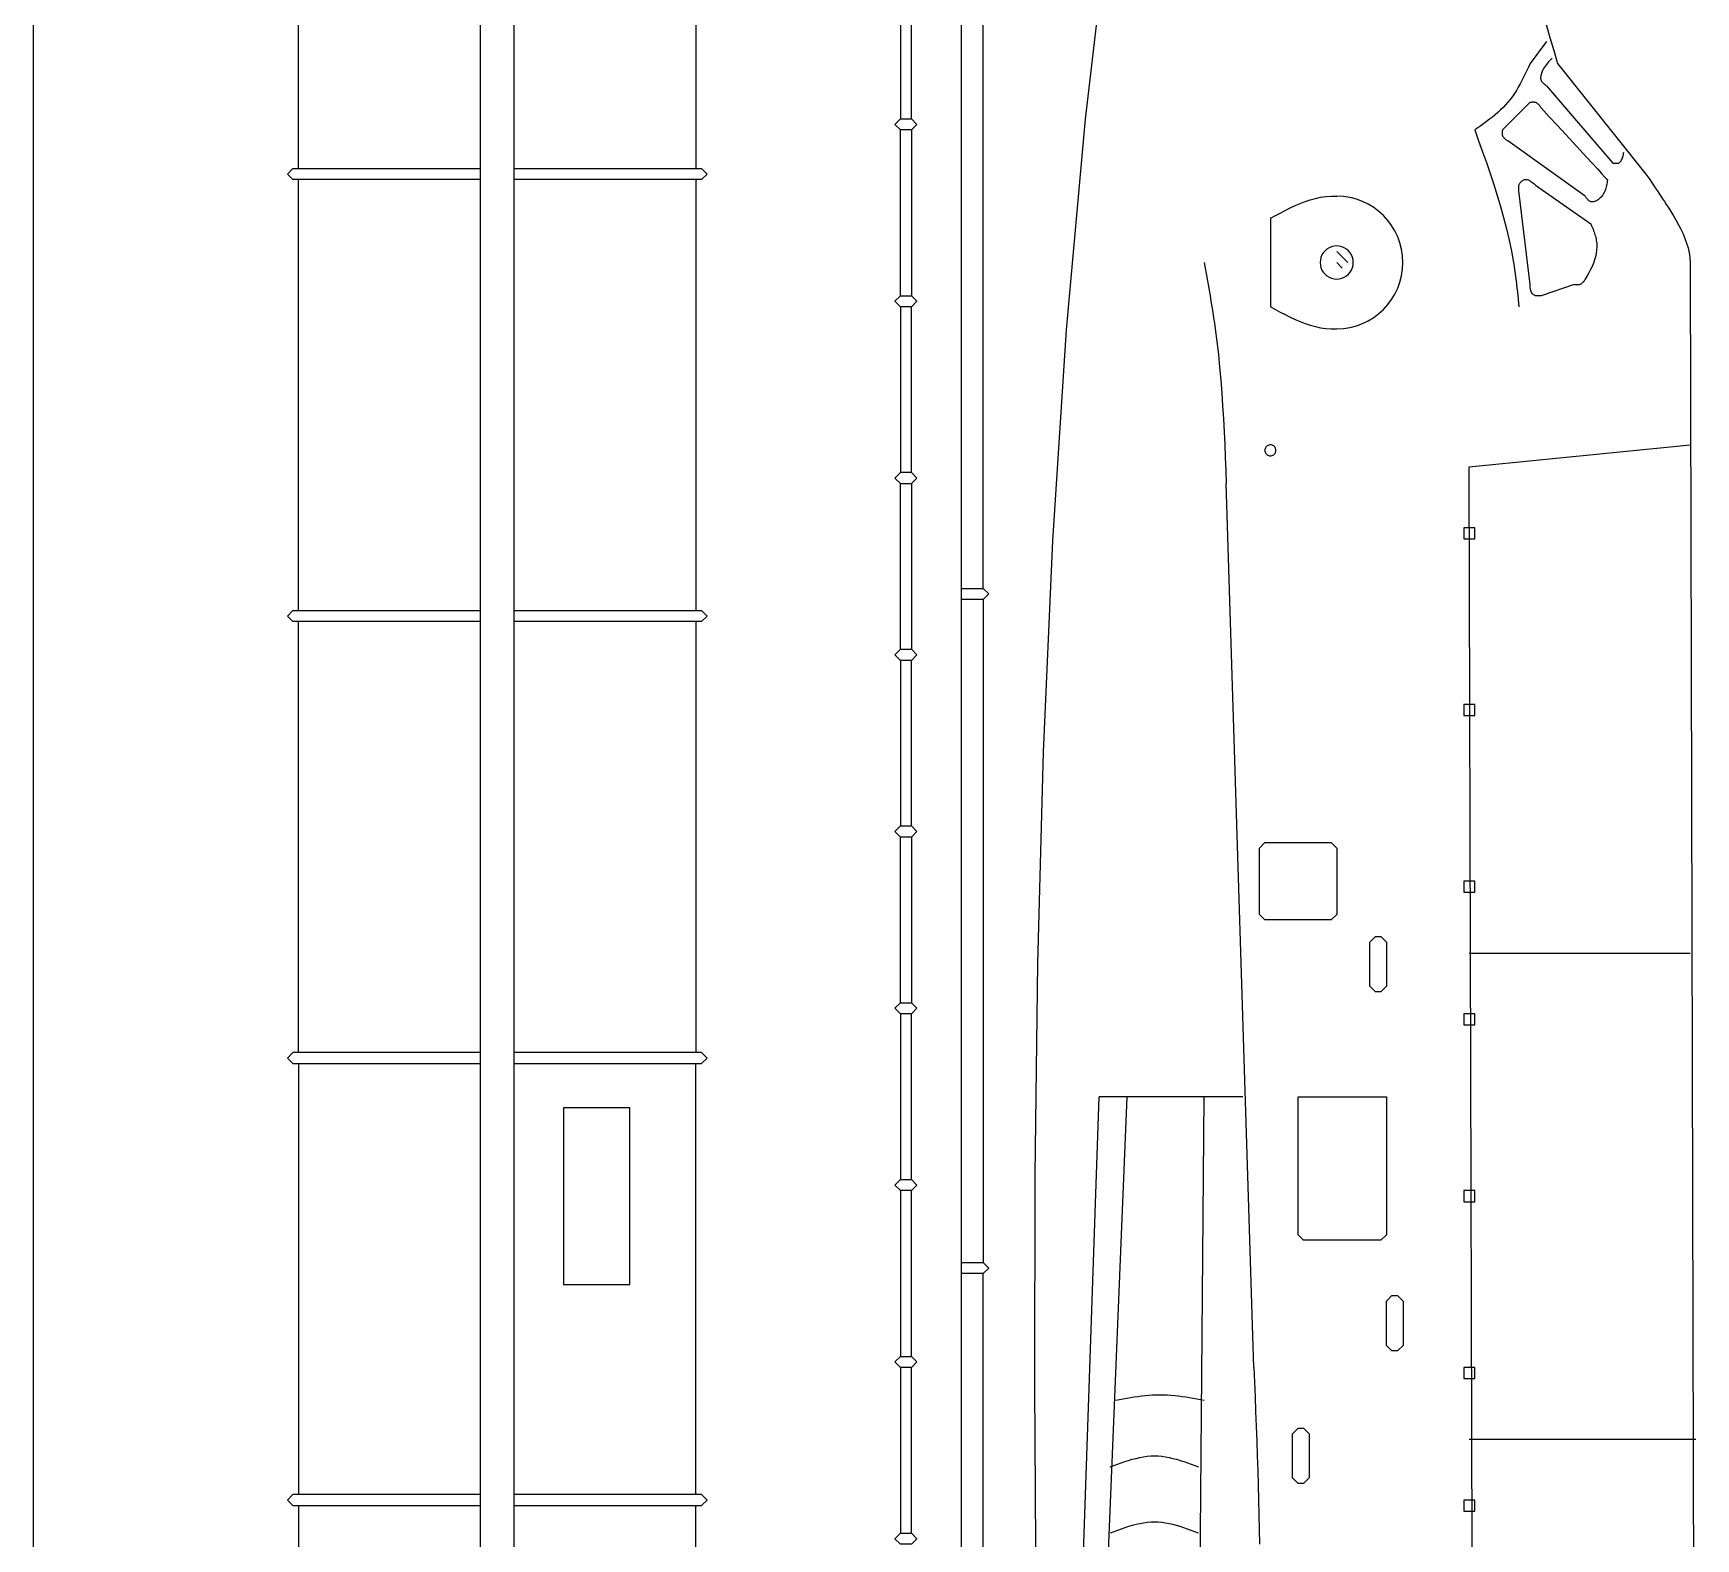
# Model space of a CAD drawing. Extents: x 5596.6 to 5670.8, y 13498 to 13560.2.
# Drawn here: x 5644.45 to 5661.69, y 13520.54 to 13536.15 of the extents above; entities that cross this region are included whole.
import ezdxf

# ---------------------------------------------------------------- set-up
doc = ezdxf.new("R2010")
doc.units = 0
doc.layers.get('0').update_dxf_attribs({"linetype": 'CONTINUOUS'})
doc.layers.add('LAYER1', color=40, linetype='CONTINUOUS')

# ---------------------------------------------------------------- blocks, each defined once
blk = doc.blocks.new('TRASBORDADOR_LATERAL')
at = {"layer": 'LAYER1', "color": 7, "linetype": 'Continuous', "flags": 128}
for points in [[(-49.842, 50.526), (-49.855, 52.72), (-49.852, 54.914), (-49.825, 57.107), (-49.767, 59.298), (-49.67, 61.487), (-49.527, 63.674), (-49.331, 65.858), (-49.075, 68.038)], [(-44.556, 66.839), (-44.516, 66.704), (-44.476, 66.569), (-44.436, 66.435)], [(-55.603, 55.726), (-55.603, 70.615)], [(-55.26, 70.615), (-55.26, 55.726)], [(-57.493, 65.346), (-57.493, 69.813)], [(-53.37, 69.813), (-53.37, 65.346)], [(-60.242, 68.153), (-60.242, 46.62)], [(-50.621, 68.153), (-50.621, 46.62)], [(-50.392, 60.994), (-50.392, 67.866)], [(-51.251, 67.58), (-51.251, 65.862), (-51.136, 65.862), (-51.079, 65.805), (-51.136, 65.747), (-51.251, 65.747), (-51.308, 65.805), (-51.251, 65.862)], [(-51.136, 65.862), (-51.136, 67.58)], [(-44.551, 66.664), (-44.722, 66.435)], [(-44.722, 66.435), (-44.739, 66.399), (-44.755, 66.364), (-44.772, 66.328), (-44.789, 66.293), (-44.807, 66.258), (-44.825, 66.224), (-44.844, 66.191), (-44.863, 66.157), (-44.884, 66.125), (-44.905, 66.094), (-44.928, 66.063), (-44.952, 66.034), (-44.976, 66.006), (-45.001, 65.98), (-45.028, 65.954), (-45.055, 65.929), (-45.083, 65.905), (-45.112, 65.881), (-45.142, 65.858), (-45.172, 65.836), (-45.202, 65.813), (-45.233, 65.791), (-45.264, 65.769), (-45.295, 65.747)], [(-44.493, 66.492), (-44.506, 66.479), (-44.518, 66.466), (-44.53, 66.453), (-44.541, 66.44), (-44.553, 66.427), (-44.563, 66.413), (-44.573, 66.399), (-44.582, 66.384), (-44.59, 66.369), (-44.597, 66.353), (-44.603, 66.337), (-44.608, 66.32), (-44.609, 66.315), (-44.61, 66.31), (-44.61, 66.305), (-44.611, 66.3), (-44.612, 66.295), (-44.612, 66.29), (-44.612, 66.286), (-44.612, 66.281), (-44.611, 66.276), (-44.61, 66.271), (-44.609, 66.267), (-44.608, 66.263), (-44.605, 66.257), (-44.602, 66.251), (-44.599, 66.246), (-44.595, 66.241), (-44.59, 66.236), (-44.585, 66.231), (-44.58, 66.227), (-44.574, 66.222), (-44.568, 66.218), (-44.563, 66.214), (-44.557, 66.209), (-44.551, 66.206)], [(-44.436, 66.435), (-43.52, 65.289)], [(-44.551, 66.206), (-43.863, 65.404)], [(-44.722, 66.034), (-45.009, 65.747)], [(-44.722, 66.034), (-44.717, 66.034), (-44.712, 66.035), (-44.707, 66.036), (-44.702, 66.036), (-44.697, 66.037), (-44.693, 66.037), (-44.688, 66.037), (-44.683, 66.037), (-44.678, 66.036), (-44.674, 66.036), (-44.669, 66.035), (-44.665, 66.034), (-44.659, 66.031), (-44.654, 66.028), (-44.649, 66.025), (-44.644, 66.021), (-44.639, 66.016), (-44.634, 66.011), (-44.629, 66.006), (-44.625, 66.001), (-44.62, 65.995), (-44.616, 65.989), (-44.612, 65.982), (-44.608, 65.976)], [(-44.608, 65.976), (-44.523, 65.884), (-44.438, 65.793), (-44.356, 65.704), (-44.278, 65.619), (-44.205, 65.54), (-44.137, 65.466), (-44.076, 65.4), (-44.024, 65.344), (-43.981, 65.297), (-43.949, 65.262), (-43.928, 65.24), (-43.92, 65.232), (-43.92, 65.232), (-43.92, 65.232), (-43.92, 65.232), (-43.92, 65.232), (-43.92, 65.232), (-43.92, 65.232), (-43.92, 65.232), (-43.92, 65.232), (-43.92, 65.232), (-43.92, 65.232), (-43.92, 65.232), (-43.92, 65.232)], [(-51.136, 65.747), (-51.136, 64.029), (-51.079, 63.972), (-51.136, 63.915), (-51.194, 63.915), (-51.251, 63.915), (-51.308, 63.972), (-51.251, 64.029), (-51.136, 64.029)], [(-51.251, 64.029), (-51.251, 65.747)], [(-45.295, 65.747), (-45.255, 65.634), (-45.214, 65.521), (-45.175, 65.408), (-45.136, 65.294), (-45.099, 65.181), (-45.063, 65.067), (-45.029, 64.952), (-44.997, 64.838), (-44.967, 64.722), (-44.94, 64.606), (-44.915, 64.49), (-44.894, 64.373), (-44.888, 64.335), (-44.882, 64.297), (-44.877, 64.259), (-44.872, 64.221), (-44.867, 64.183), (-44.862, 64.145), (-44.858, 64.106), (-44.853, 64.068), (-44.849, 64.03), (-44.845, 63.991), (-44.841, 63.953), (-44.837, 63.915)], [(-45.009, 65.747), (-45.009, 65.742), (-45.01, 65.737), (-45.011, 65.732), (-45.011, 65.727), (-45.012, 65.722), (-45.012, 65.718), (-45.012, 65.713), (-45.012, 65.708), (-45.011, 65.703), (-45.011, 65.699), (-45.01, 65.694), (-45.009, 65.69), (-45.006, 65.684), (-45.004, 65.679), (-45, 65.674), (-44.996, 65.668), (-44.991, 65.664), (-44.986, 65.659), (-44.981, 65.654), (-44.975, 65.65), (-44.97, 65.646), (-44.964, 65.641), (-44.958, 65.637), (-44.952, 65.633)], [(-44.15, 65.06), (-44.952, 65.633)], [(-43.863, 65.404), (-43.858, 65.403), (-43.853, 65.402), (-43.848, 65.402), (-43.843, 65.402), (-43.838, 65.401), (-43.833, 65.401), (-43.828, 65.401), (-43.823, 65.401), (-43.819, 65.401), (-43.814, 65.402), (-43.81, 65.403), (-43.806, 65.404), (-43.798, 65.407), (-43.79, 65.413), (-43.784, 65.419), (-43.778, 65.427), (-43.773, 65.436), (-43.768, 65.446), (-43.764, 65.457), (-43.761, 65.468), (-43.757, 65.48), (-43.754, 65.493), (-43.752, 65.506), (-43.749, 65.518)], [(-55.603, 65.232), (-57.55, 65.232), (-57.607, 65.289), (-57.55, 65.346), (-55.603, 65.346)], [(-55.26, 65.346), (-53.313, 65.346), (-53.255, 65.289), (-53.313, 65.232), (-55.26, 65.232)], [(-57.493, 60.765), (-57.493, 65.232)], [(-53.37, 65.232), (-53.37, 60.765)], [(-44.837, 65.117), (-44.837, 65.122), (-44.838, 65.127), (-44.839, 65.132), (-44.839, 65.137), (-44.84, 65.141), (-44.84, 65.146), (-44.84, 65.151), (-44.84, 65.156), (-44.84, 65.161), (-44.839, 65.165), (-44.838, 65.17), (-44.837, 65.174), (-44.834, 65.181), (-44.832, 65.188), (-44.828, 65.194), (-44.824, 65.2), (-44.819, 65.205), (-44.814, 65.211), (-44.809, 65.215), (-44.804, 65.22), (-44.798, 65.224), (-44.792, 65.227), (-44.786, 65.23), (-44.78, 65.232), (-44.77, 65.234), (-44.76, 65.234), (-44.751, 65.232), (-44.741, 65.229), (-44.731, 65.225), (-44.722, 65.22), (-44.713, 65.214), (-44.703, 65.207), (-44.694, 65.2), (-44.684, 65.191), (-44.674, 65.183), (-44.665, 65.174)], [(-44.665, 65.174), (-44.092, 64.774)], [(-43.92, 65.232), (-43.922, 65.217), (-43.924, 65.202), (-43.927, 65.187), (-43.929, 65.172), (-43.932, 65.158), (-43.936, 65.143), (-43.94, 65.129), (-43.946, 65.114), (-43.952, 65.1), (-43.959, 65.087), (-43.968, 65.073), (-43.978, 65.06), (-43.986, 65.051), (-43.994, 65.042), (-44.004, 65.034), (-44.013, 65.026), (-44.023, 65.02), (-44.033, 65.013), (-44.043, 65.008), (-44.053, 65.004), (-44.064, 65.002), (-44.074, 65.001), (-44.083, 65.001), (-44.092, 65.003), (-44.098, 65.005), (-44.103, 65.008), (-44.109, 65.011), (-44.114, 65.015), (-44.118, 65.02), (-44.123, 65.025), (-44.127, 65.03), (-44.132, 65.036), (-44.137, 65.041), (-44.141, 65.048), (-44.146, 65.054), (-44.15, 65.06)], [(-43.52, 65.289), (-43.501, 65.261), (-43.481, 65.233), (-43.462, 65.205), (-43.443, 65.176), (-43.424, 65.148), (-43.405, 65.12), (-43.385, 65.091), (-43.367, 65.062), (-43.348, 65.033), (-43.328, 65.004), (-43.31, 64.975), (-43.291, 64.946), (-43.262, 64.901), (-43.235, 64.856), (-43.208, 64.81), (-43.183, 64.764), (-43.158, 64.717), (-43.136, 64.67), (-43.116, 64.622), (-43.099, 64.573), (-43.084, 64.524), (-43.073, 64.474), (-43.066, 64.424), (-43.062, 64.373), (-43.062, 64.368), (-43.061, 64.363), (-43.061, 64.358), (-43.061, 64.354), (-43.061, 64.349), (-43.061, 64.344), (-43.061, 64.34), (-43.061, 64.335), (-43.061, 64.33), (-43.062, 64.325), (-43.062, 64.32), (-43.062, 64.316)], [(-47.414, 64.831), (-47.363, 64.859), (-47.312, 64.886), (-47.261, 64.913), (-47.21, 64.939), (-47.158, 64.963), (-47.106, 64.985), (-47.054, 65.005), (-47.001, 65.023), (-46.948, 65.038), (-46.894, 65.049), (-46.839, 65.057), (-46.784, 65.06), (-46.779, 65.06), (-46.774, 65.06), (-46.77, 65.06), (-46.765, 65.06), (-46.76, 65.06), (-46.756, 65.06), (-46.751, 65.06), (-46.746, 65.06), (-46.741, 65.06), (-46.736, 65.06), (-46.732, 65.06), (-46.727, 65.06)], [(-44.722, 64.144), (-44.837, 65.117)], [(-47.414, 64.831), (-47.414, 63.915)], [(-44.092, 64.774), (-44.087, 64.759), (-44.08, 64.745), (-44.075, 64.731), (-44.069, 64.717), (-44.063, 64.703), (-44.058, 64.688), (-44.053, 64.674), (-44.049, 64.659), (-44.045, 64.645), (-44.041, 64.631), (-44.038, 64.616), (-44.035, 64.602), (-44.031, 64.569), (-44.03, 64.535), (-44.032, 64.501), (-44.036, 64.467), (-44.043, 64.433), (-44.053, 64.4), (-44.065, 64.366), (-44.078, 64.332), (-44.094, 64.299), (-44.111, 64.266), (-44.13, 64.234), (-44.15, 64.201), (-44.154, 64.195), (-44.158, 64.189), (-44.162, 64.183), (-44.166, 64.177), (-44.171, 64.171), (-44.176, 64.166), (-44.18, 64.161), (-44.185, 64.156), (-44.19, 64.153), (-44.196, 64.149), (-44.201, 64.146), (-44.207, 64.144), (-44.211, 64.143), (-44.216, 64.142), (-44.22, 64.141), (-44.225, 64.141), (-44.23, 64.141), (-44.234, 64.141), (-44.239, 64.141), (-44.244, 64.141), (-44.249, 64.142), (-44.254, 64.143), (-44.259, 64.143), (-44.264, 64.144)], [(-46.727, 64.545), (-46.754, 64.543), (-46.78, 64.536), (-46.805, 64.526), (-46.828, 64.512), (-46.848, 64.495), (-46.866, 64.474), (-46.88, 64.451), (-46.89, 64.426), (-46.896, 64.4), (-46.899, 64.373), (-46.896, 64.346), (-46.89, 64.32), (-46.88, 64.295), (-46.866, 64.272), (-46.848, 64.251), (-46.828, 64.234), (-46.805, 64.22), (-46.78, 64.209), (-46.754, 64.203), (-46.727, 64.201), (-46.7, 64.203), (-46.674, 64.209), (-46.649, 64.22), (-46.626, 64.234), (-46.605, 64.251), (-46.588, 64.272), (-46.574, 64.295), (-46.564, 64.32), (-46.557, 64.346), (-46.555, 64.373), (-46.557, 64.4), (-46.564, 64.426), (-46.574, 64.451), (-46.588, 64.474), (-46.605, 64.495), (-46.626, 64.512), (-46.649, 64.526), (-46.674, 64.536), (-46.7, 64.543), (-46.727, 64.545)], [(-46.727, 64.488), (-46.612, 64.373)], [(-48.101, 64.373), (-48.091, 64.316), (-48.08, 64.259), (-48.07, 64.201), (-48.06, 64.144), (-48.05, 64.087), (-48.04, 64.03), (-48.031, 63.973), (-48.021, 63.915), (-48.012, 63.858), (-48.003, 63.801), (-47.995, 63.743), (-47.987, 63.686), (-47.969, 63.553), (-47.954, 63.42), (-47.941, 63.287), (-47.929, 63.153), (-47.919, 63.02), (-47.91, 62.886), (-47.902, 62.753), (-47.895, 62.618), (-47.888, 62.485), (-47.883, 62.351), (-47.877, 62.216), (-47.872, 62.082)], [(-46.727, 64.373), (-46.67, 64.316)], [(-43.062, 64.316), (-43.004, 41.008)], [(-44.608, 64.029), (-44.608, 64.029), (-44.608, 64.029), (-44.608, 64.029), (-44.608, 64.029), (-44.608, 64.029), (-44.607, 64.029), (-44.607, 64.029), (-44.607, 64.029), (-44.608, 64.029), (-44.608, 64.029), (-44.608, 64.029), (-44.608, 64.029), (-44.609, 64.029), (-44.612, 64.029), (-44.615, 64.028), (-44.619, 64.028), (-44.624, 64.028), (-44.629, 64.027), (-44.635, 64.027), (-44.641, 64.027), (-44.647, 64.027), (-44.653, 64.028), (-44.659, 64.028), (-44.665, 64.029), (-44.677, 64.033), (-44.686, 64.038), (-44.694, 64.044), (-44.701, 64.052), (-44.707, 64.061), (-44.711, 64.071), (-44.715, 64.082), (-44.717, 64.093), (-44.719, 64.105), (-44.72, 64.118), (-44.721, 64.131), (-44.722, 64.144)], [(-44.264, 64.144), (-44.608, 64.029)], [(-51.251, 63.915), (-51.251, 62.197), (-51.308, 62.139), (-51.251, 62.082), (-51.136, 62.082), (-51.079, 62.139), (-51.136, 62.197), (-51.251, 62.197)], [(-51.136, 62.197), (-51.136, 63.915)], [(-47.414, 63.915), (-47.363, 63.887), (-47.312, 63.859), (-47.261, 63.833), (-47.21, 63.807), (-47.158, 63.783), (-47.106, 63.761), (-47.054, 63.741), (-47.001, 63.723), (-46.948, 63.709), (-46.894, 63.697), (-46.839, 63.689), (-46.784, 63.686), (-46.779, 63.685), (-46.774, 63.685), (-46.77, 63.685), (-46.765, 63.685), (-46.76, 63.685), (-46.756, 63.685), (-46.751, 63.685), (-46.746, 63.685), (-46.741, 63.685), (-46.736, 63.685), (-46.732, 63.686), (-46.727, 63.686)], [(-47.414, 62.368), (-47.405, 62.369), (-47.396, 62.371), (-47.388, 62.375), (-47.38, 62.379), (-47.373, 62.385), (-47.368, 62.392), (-47.363, 62.4), (-47.36, 62.408), (-47.358, 62.417), (-47.357, 62.426), (-47.358, 62.435), (-47.36, 62.443), (-47.363, 62.452), (-47.368, 62.46), (-47.373, 62.467), (-47.38, 62.472), (-47.388, 62.477), (-47.396, 62.48), (-47.405, 62.482), (-47.414, 62.483), (-47.423, 62.482), (-47.432, 62.48), (-47.44, 62.477), (-47.448, 62.472), (-47.454, 62.467), (-47.46, 62.46), (-47.465, 62.452), (-47.469, 62.443), (-47.471, 62.435), (-47.471, 62.426), (-47.471, 62.417), (-47.469, 62.408), (-47.465, 62.4), (-47.46, 62.392), (-47.454, 62.385), (-47.448, 62.379), (-47.44, 62.375), (-47.432, 62.371), (-47.423, 62.369), (-47.414, 62.368)], [(-45.295, 41.065), (-45.352, 62.254), (-43.062, 62.483)], [(-51.136, 62.082), (-51.136, 60.364), (-51.079, 60.307), (-51.136, 60.249), (-51.251, 60.249), (-51.308, 60.307), (-51.251, 60.364), (-51.136, 60.364)], [(-51.251, 60.364), (-51.251, 62.082)], [(-47.586, 52.919), (-47.872, 62.082)], [(-45.295, 61.509), (-45.295, 61.624), (-45.41, 61.624), (-45.41, 61.509), (-45.295, 61.509)], [(-50.621, 60.994), (-50.392, 60.994), (-50.335, 60.937), (-50.392, 60.88), (-50.621, 60.88)], [(-50.392, 60.88), (-50.392, 54.007), (-50.335, 53.95), (-50.392, 53.893), (-50.621, 53.893)], [(-55.603, 60.65), (-57.55, 60.65), (-57.607, 60.708), (-57.55, 60.765), (-55.603, 60.765)], [(-55.26, 60.765), (-53.313, 60.765), (-53.255, 60.708), (-53.313, 60.65), (-55.202, 60.65), (-55.26, 60.65)], [(-57.493, 56.184), (-57.493, 60.65)], [(-53.37, 60.65), (-53.37, 56.184)], [(-51.251, 60.249), (-51.251, 58.532), (-51.136, 58.532), (-51.079, 58.474), (-51.136, 58.417), (-51.251, 58.417), (-51.308, 58.474), (-51.251, 58.532)], [(-51.136, 58.532), (-51.136, 60.249)], [(-45.295, 59.677), (-45.295, 59.791), (-45.41, 59.791), (-45.41, 59.677), (-45.295, 59.677)], [(-51.136, 58.417), (-51.136, 56.699), (-51.079, 56.642), (-51.136, 56.584), (-51.251, 56.584), (-51.308, 56.642), (-51.251, 56.699), (-51.136, 56.699)], [(-51.251, 56.699), (-51.251, 58.417)], [(-46.727, 57.615), (-46.784, 57.558), (-47.471, 57.558), (-47.528, 57.615), (-47.528, 58.302), (-47.471, 58.36), (-46.784, 58.36), (-46.727, 58.302), (-46.727, 57.615)], [(-45.295, 57.845), (-45.295, 57.959), (-45.41, 57.959), (-45.41, 57.845), (-45.295, 57.845)], [(-46.211, 57.329), (-46.211, 56.871), (-46.269, 56.813), (-46.326, 56.813), (-46.383, 56.871), (-46.383, 57.329), (-46.326, 57.386), (-46.269, 57.386), (-46.211, 57.329)], [(-45.352, 57.214), (-43.062, 57.214)], [(-51.251, 56.584), (-51.251, 54.866), (-51.136, 54.866), (-51.079, 54.809), (-51.136, 54.752), (-51.251, 54.752), (-51.308, 54.809), (-51.251, 54.866)], [(-51.136, 54.866), (-51.136, 56.584)], [(-45.295, 56.47), (-45.295, 56.584), (-45.41, 56.584), (-45.41, 56.47), (-45.295, 56.47)], [(-55.603, 56.184), (-57.55, 56.184), (-57.607, 56.127), (-57.55, 56.069), (-55.603, 56.069)], [(-57.493, 56.069), (-57.493, 51.602)], [(-55.26, 56.069), (-53.313, 56.069), (-53.255, 56.127), (-53.313, 56.184), (-55.26, 56.184)], [(-53.37, 51.602), (-53.37, 56.069)], [(-55.603, 42.439), (-55.603, 55.726)], [(-55.26, 55.726), (-55.26, 42.439)], [(-49.418, 49.083), (-49.189, 55.726)], [(-47.7, 55.726), (-49.189, 55.726)], [(-48.903, 55.726), (-49.189, 48.739)], [(-48.159, 48.739), (-48.101, 55.726)], [(-47.128, 55.726), (-46.211, 55.726), (-46.211, 54.294), (-46.269, 54.237), (-47.07, 54.237), (-47.128, 54.294), (-47.128, 55.726)], [(-54.057, 55.611), (-54.744, 55.611), (-54.744, 53.778), (-54.057, 53.778), (-54.057, 55.611)], [(-51.251, 54.752), (-51.251, 53.034), (-51.136, 53.034), (-51.079, 52.977), (-51.136, 52.919), (-51.251, 52.919), (-51.308, 52.977), (-51.251, 53.034)], [(-51.136, 53.034), (-51.136, 54.752)], [(-45.295, 54.637), (-45.295, 54.752), (-45.41, 54.752), (-45.41, 54.637), (-45.295, 54.637)], [(-50.621, 54.007), (-50.392, 54.007)], [(-50.392, 44.501), (-50.392, 53.893)], [(-46.039, 53.148), (-46.097, 53.091), (-46.154, 53.091), (-46.211, 53.148), (-46.211, 53.606), (-46.154, 53.664), (-46.097, 53.664), (-46.039, 53.606), (-46.039, 53.148)], [(-51.251, 52.919), (-51.251, 51.201), (-51.136, 51.201), (-51.079, 51.144), (-51.136, 51.087), (-51.251, 51.087), (-51.308, 51.144), (-51.251, 51.201)], [(-51.136, 51.201), (-51.136, 52.919)], [(-47.586, 52.919), (-47.58, 52.767), (-47.573, 52.614), (-47.567, 52.461), (-47.562, 52.309), (-47.556, 52.156), (-47.551, 52.003), (-47.546, 51.851), (-47.541, 51.698), (-47.537, 51.545), (-47.533, 51.392), (-47.531, 51.24), (-47.528, 51.087)], [(-45.295, 52.805), (-45.295, 52.919), (-45.41, 52.919), (-45.41, 52.805), (-45.295, 52.805)], [(-48.101, 52.576), (-48.139, 52.583), (-48.178, 52.59), (-48.216, 52.597), (-48.254, 52.603), (-48.292, 52.61), (-48.33, 52.615), (-48.368, 52.62), (-48.406, 52.625), (-48.445, 52.628), (-48.483, 52.631), (-48.521, 52.632), (-48.56, 52.633), (-48.598, 52.632), (-48.636, 52.631), (-48.674, 52.628), (-48.712, 52.625), (-48.75, 52.62), (-48.788, 52.615), (-48.827, 52.61), (-48.865, 52.603), (-48.903, 52.597), (-48.941, 52.59), (-48.979, 52.583), (-49.017, 52.576)], [(-47.185, 52.232), (-47.128, 52.289), (-47.07, 52.289), (-47.013, 52.232), (-47.013, 51.774), (-47.07, 51.717), (-47.128, 51.717), (-47.185, 51.774), (-47.185, 52.232)], [(-45.352, 52.175), (-43.004, 52.175)], [(-49.075, 51.888), (-49.037, 51.903), (-48.999, 51.917), (-48.96, 51.93), (-48.922, 51.943), (-48.884, 51.956), (-48.846, 51.967), (-48.807, 51.977), (-48.769, 51.986), (-48.731, 51.993), (-48.693, 51.999), (-48.655, 52.002), (-48.617, 52.003), (-48.578, 52.002), (-48.54, 51.999), (-48.502, 51.993), (-48.464, 51.986), (-48.426, 51.977), (-48.388, 51.967), (-48.349, 51.956), (-48.311, 51.943), (-48.273, 51.93), (-48.235, 51.917), (-48.197, 51.903), (-48.159, 51.888)], [(-55.603, 51.602), (-57.55, 51.602), (-57.607, 51.545), (-57.55, 51.487), (-55.603, 51.487)], [(-55.26, 51.487), (-53.313, 51.487), (-53.255, 51.545), (-53.313, 51.602), (-55.26, 51.602)], [(-45.295, 51.43), (-45.295, 51.545), (-45.41, 51.545), (-45.41, 51.43), (-45.295, 51.43)], [(-57.493, 51.487), (-57.493, 47.021)], [(-53.37, 47.021), (-53.37, 51.487)], [(-48.159, 51.201), (-48.197, 51.216), (-48.235, 51.23), (-48.273, 51.243), (-48.311, 51.257), (-48.349, 51.269), (-48.388, 51.28), (-48.426, 51.29), (-48.464, 51.299), (-48.502, 51.306), (-48.54, 51.311), (-48.578, 51.315), (-48.617, 51.316), (-48.655, 51.315), (-48.693, 51.311), (-48.731, 51.306), (-48.769, 51.299), (-48.807, 51.29), (-48.846, 51.28), (-48.884, 51.269), (-48.922, 51.257), (-48.96, 51.243), (-48.999, 51.23), (-49.037, 51.216), (-49.075, 51.201)]]:
    blk.add_lwpolyline(points, dxfattribs=at)
at = {"layer": 'LAYER1', "color": 7, "linetype": 'Continuous'}
blk.add_arc((-46.727, 64.373), 0.687, 270, 90, dxfattribs=at)

msp = doc.modelspace()

# ---------------------------------------------------------------- block references
msp.add_blockref('TRASBORDADOR_LATERAL', (5704.691, 13469.398))

doc.saveas('drawing.dxf')
